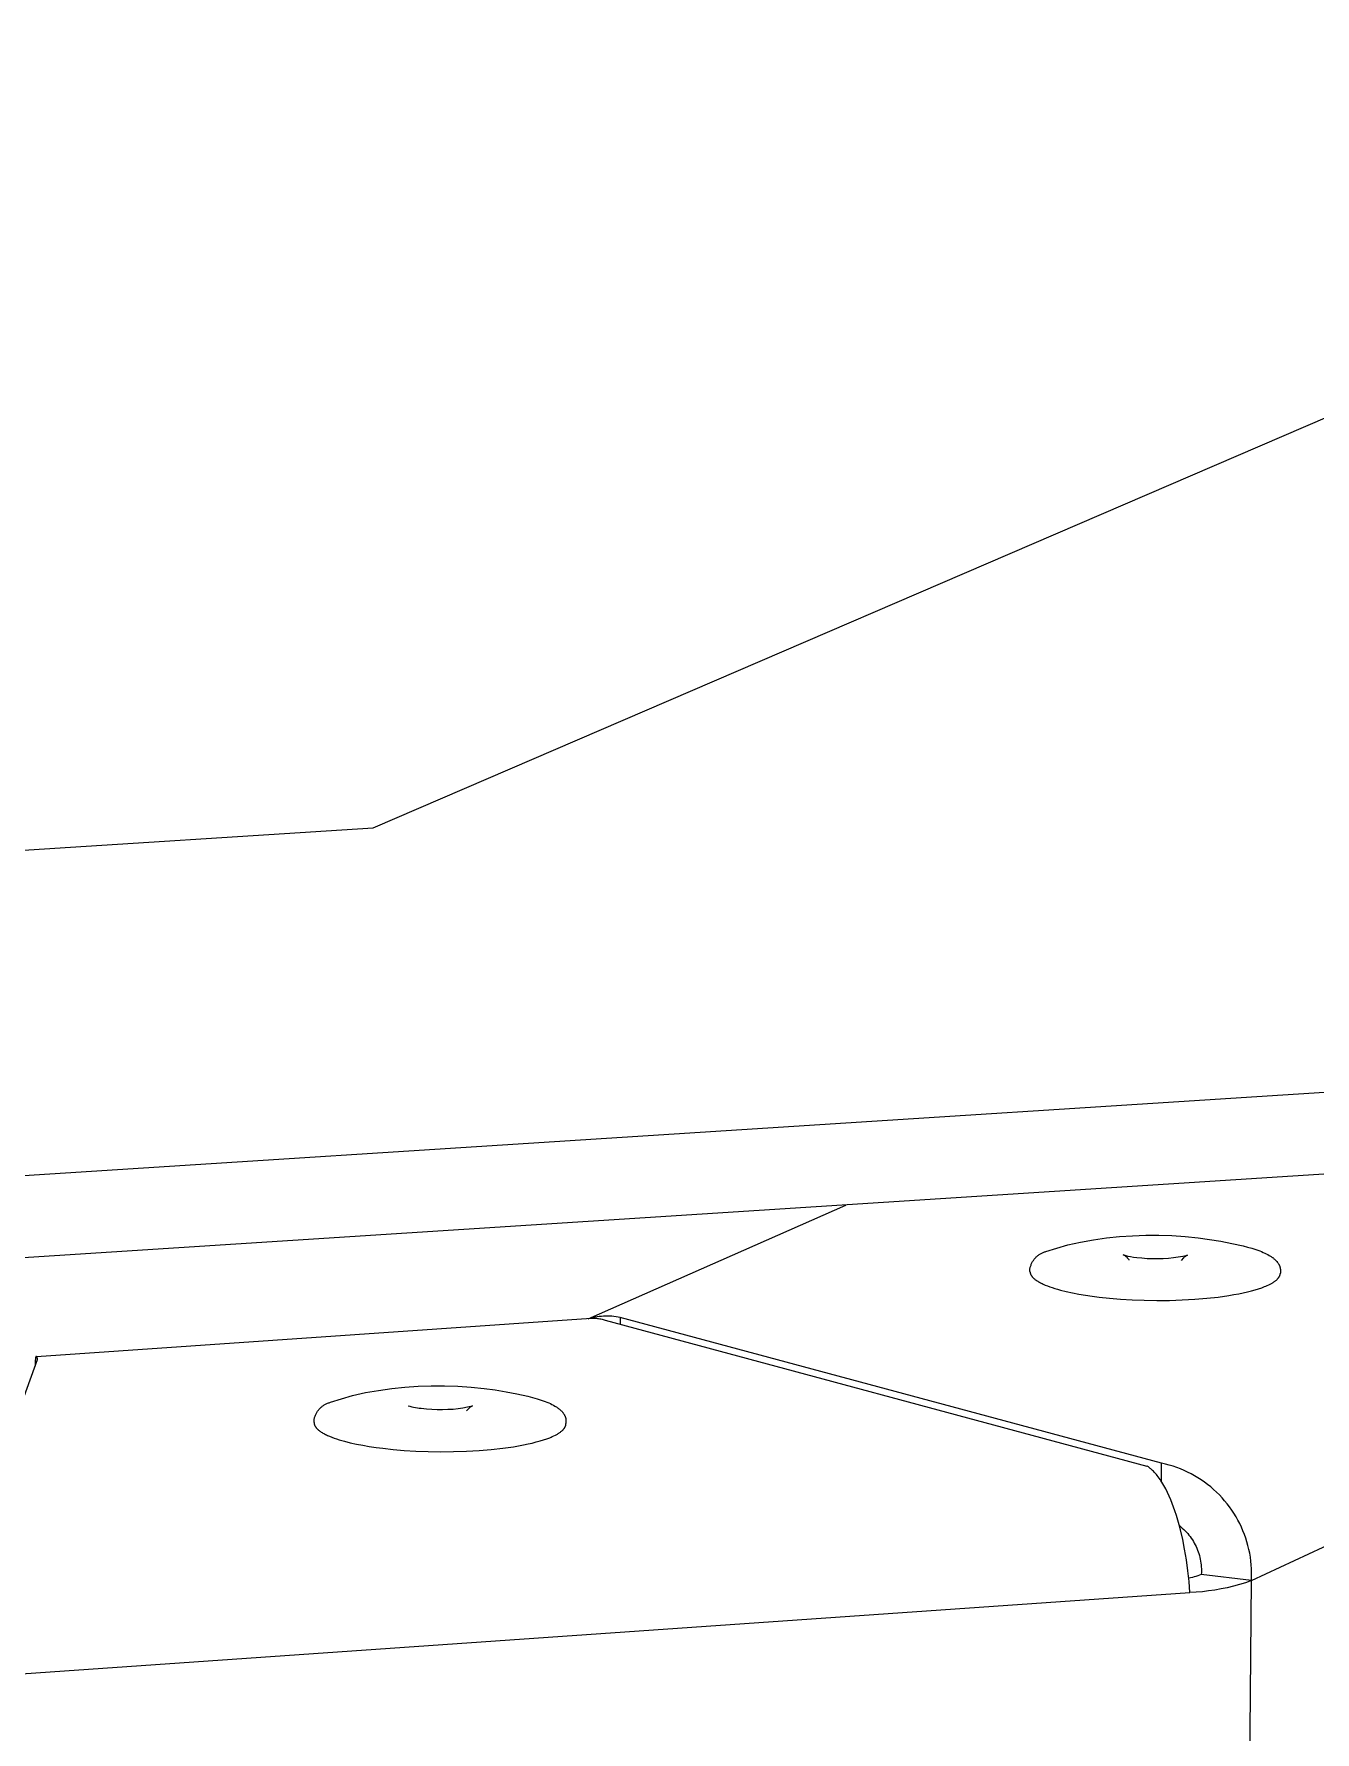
# Model space of a CAD drawing. Header units: millimetres. Extents: x 974 to 5700, y -47 to 3256.
# Drawn here: x 2611.2 to 2661.5, y 1232.4 to 1299 of the extents above; entities that cross this region are included whole.
import ezdxf

# ---------------------------------------------------------------- set-up
doc = ezdxf.new("R2010")
doc.units = ezdxf.units.MM
doc.header["$MEASUREMENT"] = 0
doc.layers.add('Domyslna', color=7, linetype='Continuous', true_color=0x000000)
doc.layers.add('Utwórz2D linie widoczne', color=7, linetype='Continuous', true_color=0x000000)

msp = doc.modelspace()

# ---------------------------------------------------------------- linework, layer by layer
at = {"layer": 'Domyslna'}
for p, q in [((2658.973, 1238.312), (2821.656, 1314.101)), ((2609.54, 1234.569), (2656.555, 1237.848)), ((2652.762, 462.85), (2658.973, 1238.312))]:
    msp.add_line(p, q, dxfattribs=at)
at = {"layer": 'Utwórz2D linie widoczne'}
for p, q in [((2624.511, 1267.838), (2759.368, 1325.911)), ((2600.719, 1266.333), (2624.511, 1267.838)), ((2662.855, 1257.528), (2595.207, 1253.191)), ((2662.828, 1254.317), (2595.195, 1249.966)), ((2632.944, 1248.583), (2643.056, 1253.045)), ((2652.271, 1251.594), (2652.778, 1251.683)), ((2652.778, 1251.683), (2653.287, 1251.754)), ((2653.287, 1251.754), (2653.799, 1251.807)), ((2653.799, 1251.807), (2654.313, 1251.843)), ((2654.313, 1251.843), (2654.827, 1251.862)), ((2654.827, 1251.862), (2655.342, 1251.862)), ((2655.342, 1251.862), (2655.856, 1251.846)), ((2655.856, 1251.846), (2656.37, 1251.811)), ((2656.37, 1251.811), (2656.882, 1251.759)), ((2656.882, 1251.759), (2657.325, 1251.699)), ((2657.325, 1251.699), (2657.767, 1251.626)), ((2650.512, 1250.988), (2650.533, 1251.008)), ((2650.533, 1251.008), (2650.554, 1251.028)), ((2650.554, 1251.028), (2650.577, 1251.047)), ((2650.577, 1251.047), (2650.599, 1251.066)), ((2650.599, 1251.066), (2650.623, 1251.083)), ((2650.623, 1251.083), (2650.647, 1251.1)), ((2650.647, 1251.1), (2650.672, 1251.116)), ((2650.672, 1251.116), (2650.697, 1251.131)), ((2650.697, 1251.131), (2650.722, 1251.146)), ((2650.722, 1251.146), (2650.748, 1251.159)), ((2650.748, 1251.159), (2650.775, 1251.172)), ((2650.775, 1251.172), (2650.802, 1251.183)), ((2650.802, 1251.183), (2650.829, 1251.194)), ((2650.829, 1251.194), (2650.857, 1251.204)), ((2650.857, 1251.204), (2650.885, 1251.212)), ((2650.885, 1251.212), (2650.913, 1251.22)), ((2650.913, 1251.22), (2651.767, 1251.488)), ((2651.767, 1251.488), (2652.271, 1251.594)), ((2653.943, 1251.099), (2653.942, 1251.099)), ((2653.942, 1251.099), (2653.942, 1251.099)), ((2653.942, 1251.099), (2653.942, 1251.099)), ((2653.942, 1251.099), (2653.942, 1251.099)), ((2653.942, 1251.099), (2653.943, 1251.099)), ((2653.943, 1251.098), (2653.943, 1251.099)), ((2653.943, 1251.099), (2653.943, 1251.099)), ((2653.943, 1251.099), (2653.943, 1251.099)), ((2653.943, 1251.099), (2653.943, 1251.099)), ((2653.943, 1251.099), (2653.943, 1251.099)), ((2653.943, 1251.099), (2653.943, 1251.099)), ((2653.943, 1251.099), (2653.943, 1251.099)), ((2653.943, 1251.099), (2653.943, 1251.099)), ((2653.943, 1251.099), (2653.943, 1251.099)), ((2653.943, 1251.099), (2653.943, 1251.099)), ((2653.943, 1251.099), (2653.943, 1251.099)), ((2653.943, 1251.099), (2653.943, 1251.099)), ((2653.943, 1251.099), (2653.943, 1251.099)), ((2653.943, 1251.099), (2653.943, 1251.099)), ((2653.943, 1251.099), (2653.943, 1251.099)), ((2653.943, 1251.099), (2653.966, 1251.089)), ((2653.97, 1251.082), (2653.943, 1251.098)), ((2653.966, 1251.089), (2653.978, 1251.085)), ((2654, 1251.062), (2653.97, 1251.082)), ((2653.978, 1251.085), (2653.991, 1251.08)), ((2653.991, 1251.08), (2654.007, 1251.075)), ((2654.01, 1251.055), (2654, 1251.062)), ((2654.007, 1251.075), (2654.026, 1251.069)), ((2654.021, 1251.047), (2654.01, 1251.055)), ((2654.032, 1251.038), (2654.021, 1251.047)), ((2654.026, 1251.069), (2654.046, 1251.064)), ((2654.044, 1251.029), (2654.032, 1251.038)), ((2654.056, 1251.019), (2654.044, 1251.029)), ((2654.046, 1251.064), (2654.085, 1251.054)), ((2654.068, 1251.008), (2654.056, 1251.019)), ((2654.08, 1250.997), (2654.068, 1251.008)), ((2654.093, 1250.985), (2654.08, 1250.997)), ((2654.085, 1251.054), (2654.129, 1251.044)), ((2654.129, 1251.044), (2654.23, 1251.025)), ((2654.23, 1251.025), (2654.345, 1251.006)), ((2654.345, 1251.006), (2654.471, 1250.989)), ((2655.911, 1250.982), (2656.095, 1251.009)), ((2656.095, 1251.009), (2656.279, 1251.041)), ((2656.279, 1251.041), (2656.461, 1251.079)), ((2656.336, 1250.996), (2656.322, 1250.983)), ((2656.351, 1251.008), (2656.336, 1250.996)), ((2656.365, 1251.019), (2656.351, 1251.008)), ((2656.381, 1251.031), (2656.365, 1251.019)), ((2656.396, 1251.041), (2656.381, 1251.031)), ((2656.412, 1251.051), (2656.396, 1251.041)), ((2656.428, 1251.061), (2656.412, 1251.051)), ((2656.445, 1251.07), (2656.428, 1251.061)), ((2656.461, 1251.079), (2656.445, 1251.07)), ((2657.767, 1251.626), (2658.206, 1251.541)), ((2658.206, 1251.541), (2658.643, 1251.442)), ((2658.643, 1251.442), (2658.823, 1251.396)), ((2658.823, 1251.396), (2658.992, 1251.348)), ((2658.992, 1251.348), (2659.15, 1251.297)), ((2659.15, 1251.297), (2659.225, 1251.271)), ((2659.225, 1251.271), (2659.297, 1251.245)), ((2659.297, 1251.245), (2659.366, 1251.218)), ((2659.366, 1251.218), (2659.433, 1251.19)), ((2659.433, 1251.19), (2659.496, 1251.161)), ((2659.496, 1251.161), (2659.557, 1251.132)), ((2659.557, 1251.132), (2659.615, 1251.102)), ((2659.615, 1251.102), (2659.671, 1251.071)), ((2659.671, 1251.071), (2659.697, 1251.055)), ((2659.697, 1251.055), (2659.723, 1251.039)), ((2659.723, 1251.039), (2659.748, 1251.023)), ((2659.748, 1251.023), (2659.773, 1251.007)), ((2659.773, 1251.007), (2659.791, 1250.994)), ((2659.791, 1250.994), (2659.808, 1250.982)), ((2650.284, 1250.445), (2650.285, 1250.552)), ((2650.284, 1250.445), (2650.284, 1250.44)), ((2650.284, 1250.44), (2650.284, 1250.436)), ((2650.284, 1250.436), (2650.284, 1250.431)), ((2650.284, 1250.431), (2650.285, 1250.426)), ((2650.285, 1250.552), (2650.291, 1250.58)), ((2650.285, 1250.426), (2650.285, 1250.421)), ((2650.285, 1250.421), (2650.285, 1250.416)), ((2650.285, 1250.416), (2650.286, 1250.411)), ((2650.286, 1250.411), (2650.287, 1250.406)), ((2650.287, 1250.406), (2650.287, 1250.401)), ((2650.287, 1250.401), (2650.288, 1250.396)), ((2650.288, 1250.396), (2650.289, 1250.392)), ((2650.289, 1250.392), (2650.29, 1250.387)), ((2650.29, 1250.387), (2650.292, 1250.382)), ((2650.291, 1250.58), (2650.298, 1250.609)), ((2650.292, 1250.382), (2650.293, 1250.377)), ((2650.293, 1250.377), (2650.294, 1250.372)), ((2650.294, 1250.372), (2650.296, 1250.367)), ((2650.296, 1250.367), (2650.297, 1250.362)), ((2650.297, 1250.362), (2650.299, 1250.357)), ((2650.298, 1250.609), (2650.306, 1250.637)), ((2650.299, 1250.357), (2650.302, 1250.347)), ((2650.302, 1250.347), (2650.306, 1250.337)), ((2650.306, 1250.637), (2650.315, 1250.665)), ((2650.306, 1250.337), (2650.311, 1250.328)), ((2650.311, 1250.328), (2650.316, 1250.318)), ((2650.315, 1250.665), (2650.325, 1250.693)), ((2650.325, 1250.693), (2650.335, 1250.72)), ((2650.335, 1250.72), (2650.347, 1250.747)), ((2650.347, 1250.747), (2650.36, 1250.773)), ((2650.36, 1250.773), (2650.373, 1250.799)), ((2650.373, 1250.799), (2650.388, 1250.825)), ((2650.388, 1250.825), (2650.403, 1250.85)), ((2650.403, 1250.85), (2650.419, 1250.874)), ((2650.419, 1250.874), (2650.436, 1250.898)), ((2650.436, 1250.898), (2650.454, 1250.921)), ((2650.454, 1250.921), (2650.473, 1250.944)), ((2650.473, 1250.944), (2650.492, 1250.966)), ((2650.492, 1250.966), (2650.512, 1250.988)), ((2654.105, 1250.974), (2654.093, 1250.985)), ((2654.116, 1250.962), (2654.105, 1250.974)), ((2654.127, 1250.95), (2654.116, 1250.962)), ((2654.139, 1250.938), (2654.127, 1250.95)), ((2654.15, 1250.925), (2654.139, 1250.938)), ((2654.16, 1250.911), (2654.15, 1250.925)), ((2654.171, 1250.898), (2654.16, 1250.911)), ((2654.182, 1250.884), (2654.171, 1250.898)), ((2654.471, 1250.989), (2654.679, 1250.969)), ((2654.679, 1250.969), (2654.888, 1250.955)), ((2654.888, 1250.955), (2655.097, 1250.948)), ((2655.097, 1250.948), (2655.307, 1250.946)), ((2655.307, 1250.946), (2655.516, 1250.951)), ((2655.516, 1250.951), (2655.725, 1250.961)), ((2655.725, 1250.961), (2655.911, 1250.982)), ((2656.308, 1250.97), (2656.22, 1250.872)), ((2656.322, 1250.983), (2656.308, 1250.97)), ((2659.808, 1250.982), (2659.825, 1250.969)), ((2659.825, 1250.969), (2659.842, 1250.956)), ((2659.842, 1250.956), (2659.858, 1250.942)), ((2659.858, 1250.942), (2659.875, 1250.929)), ((2659.875, 1250.929), (2659.89, 1250.915)), ((2659.89, 1250.915), (2659.906, 1250.901)), ((2659.906, 1250.901), (2659.921, 1250.886)), ((2659.921, 1250.886), (2659.935, 1250.871)), ((2659.935, 1250.871), (2659.95, 1250.856)), ((2659.95, 1250.856), (2659.963, 1250.841)), ((2659.963, 1250.841), (2659.977, 1250.825)), ((2659.977, 1250.825), (2659.989, 1250.81)), ((2659.989, 1250.81), (2660.002, 1250.794)), ((2660.002, 1250.794), (2660.013, 1250.777)), ((2660.013, 1250.777), (2660.024, 1250.761)), ((2660.024, 1250.761), (2660.035, 1250.744)), ((2660.035, 1250.744), (2660.045, 1250.727)), ((2660.045, 1250.727), (2660.054, 1250.71)), ((2660.054, 1250.71), (2660.059, 1250.701)), ((2660.059, 1250.701), (2660.063, 1250.692)), ((2660.063, 1250.692), (2660.067, 1250.683)), ((2660.067, 1250.683), (2660.071, 1250.674)), ((2660.071, 1250.674), (2660.075, 1250.666)), ((2660.075, 1250.666), (2660.078, 1250.657)), ((2660.078, 1250.657), (2660.082, 1250.647)), ((2660.082, 1250.647), (2660.085, 1250.638)), ((2660.085, 1250.638), (2660.088, 1250.629)), ((2660.088, 1250.629), (2660.091, 1250.62)), ((2660.091, 1250.62), (2660.093, 1250.611)), ((2660.093, 1250.611), (2660.096, 1250.601)), ((2660.096, 1250.601), (2660.098, 1250.592)), ((2660.098, 1250.592), (2660.1, 1250.583)), ((2660.1, 1250.583), (2660.102, 1250.573)), ((2660.102, 1250.573), (2660.104, 1250.563)), ((2660.102, 1250.32), (2660.104, 1250.328)), ((2660.104, 1250.563), (2660.105, 1250.554)), ((2660.104, 1250.328), (2660.105, 1250.337)), ((2660.105, 1250.554), (2660.107, 1250.544)), ((2660.105, 1250.337), (2660.107, 1250.345)), ((2660.107, 1250.544), (2660.108, 1250.534)), ((2660.107, 1250.345), (2660.108, 1250.354)), ((2660.108, 1250.534), (2660.109, 1250.525)), ((2660.108, 1250.354), (2660.109, 1250.362)), ((2660.109, 1250.525), (2660.109, 1250.515)), ((2660.109, 1250.515), (2660.11, 1250.505)), ((2660.11, 1250.485), (2660.109, 1250.379)), ((2660.109, 1250.37), (2660.109, 1250.379)), ((2660.109, 1250.362), (2660.109, 1250.37)), ((2660.11, 1250.505), (2660.11, 1250.495)), ((2660.11, 1250.495), (2660.11, 1250.485)), ((2650.316, 1250.318), (2650.321, 1250.308)), ((2650.321, 1250.308), (2650.326, 1250.298)), ((2650.326, 1250.298), (2650.332, 1250.288)), ((2650.332, 1250.288), (2650.338, 1250.278)), ((2650.338, 1250.278), (2650.345, 1250.268)), ((2650.345, 1250.268), (2650.352, 1250.259)), ((2650.352, 1250.259), (2650.36, 1250.249)), ((2650.36, 1250.249), (2650.368, 1250.239)), ((2650.368, 1250.239), (2650.376, 1250.229)), ((2650.376, 1250.229), (2650.385, 1250.219)), ((2650.385, 1250.219), (2650.394, 1250.209)), ((2650.394, 1250.209), (2650.403, 1250.2)), ((2650.403, 1250.2), (2650.413, 1250.19)), ((2650.413, 1250.19), (2650.423, 1250.18)), ((2650.423, 1250.18), (2650.434, 1250.17)), ((2650.434, 1250.17), (2650.445, 1250.161)), ((2650.445, 1250.161), (2650.457, 1250.151)), ((2650.457, 1250.151), (2650.481, 1250.131)), ((2650.481, 1250.131), (2650.506, 1250.112)), ((2650.506, 1250.112), (2650.533, 1250.093)), ((2650.533, 1250.093), (2650.562, 1250.074)), ((2650.562, 1250.074), (2650.592, 1250.055)), ((2650.592, 1250.055), (2650.624, 1250.036)), ((2650.624, 1250.036), (2650.657, 1250.017)), ((2650.657, 1250.017), (2650.691, 1249.999)), ((2650.691, 1249.999), (2650.727, 1249.98)), ((2650.727, 1249.98), (2650.764, 1249.962)), ((2650.764, 1249.962), (2650.803, 1249.944)), ((2650.803, 1249.944), (2650.885, 1249.908)), ((2650.885, 1249.908), (2650.971, 1249.873)), ((2650.971, 1249.873), (2651.063, 1249.839)), ((2651.063, 1249.839), (2651.16, 1249.806)), ((2651.16, 1249.806), (2651.261, 1249.773)), ((2651.261, 1249.773), (2651.366, 1249.742)), ((2651.366, 1249.742), (2651.476, 1249.711)), ((2651.476, 1249.711), (2651.705, 1249.654)), ((2658.818, 1249.639), (2658.974, 1249.679)), ((2658.974, 1249.679), (2659.119, 1249.719)), ((2659.119, 1249.719), (2659.254, 1249.761)), ((2659.254, 1249.761), (2659.377, 1249.803)), ((2659.377, 1249.803), (2659.435, 1249.824)), ((2659.435, 1249.824), (2659.49, 1249.846)), ((2659.49, 1249.846), (2659.542, 1249.867)), ((2659.542, 1249.867), (2659.592, 1249.889)), ((2659.592, 1249.889), (2659.65, 1249.915)), ((2659.65, 1249.915), (2659.704, 1249.942)), ((2659.704, 1249.942), (2659.756, 1249.97)), ((2659.756, 1249.97), (2659.781, 1249.984)), ((2659.781, 1249.984), (2659.805, 1249.999)), ((2659.805, 1249.999), (2659.829, 1250.013)), ((2659.829, 1250.013), (2659.851, 1250.028)), ((2659.851, 1250.028), (2659.873, 1250.042)), ((2659.873, 1250.042), (2659.894, 1250.057)), ((2659.894, 1250.057), (2659.914, 1250.072)), ((2659.914, 1250.072), (2659.933, 1250.087)), ((2659.933, 1250.087), (2659.951, 1250.103)), ((2659.951, 1250.103), (2659.968, 1250.118)), ((2659.968, 1250.118), (2659.985, 1250.134)), ((2659.985, 1250.134), (2660, 1250.149)), ((2660, 1250.149), (2660.008, 1250.157)), ((2660.008, 1250.157), (2660.015, 1250.165)), ((2660.015, 1250.165), (2660.022, 1250.173)), ((2660.022, 1250.173), (2660.028, 1250.181)), ((2660.028, 1250.181), (2660.035, 1250.189)), ((2660.035, 1250.189), (2660.041, 1250.197)), ((2660.041, 1250.197), (2660.047, 1250.205)), ((2660.047, 1250.205), (2660.052, 1250.213)), ((2660.052, 1250.213), (2660.058, 1250.221)), ((2660.058, 1250.221), (2660.063, 1250.229)), ((2660.063, 1250.229), (2660.068, 1250.237)), ((2660.068, 1250.237), (2660.072, 1250.246)), ((2660.072, 1250.246), (2660.077, 1250.254)), ((2660.077, 1250.254), (2660.081, 1250.262)), ((2660.081, 1250.262), (2660.085, 1250.27)), ((2660.085, 1250.27), (2660.088, 1250.278)), ((2660.088, 1250.278), (2660.091, 1250.287)), ((2660.091, 1250.287), (2660.094, 1250.295)), ((2660.094, 1250.295), (2660.097, 1250.303)), ((2660.097, 1250.303), (2660.1, 1250.312)), ((2660.1, 1250.312), (2660.102, 1250.32)), ((2651.705, 1249.654), (2651.948, 1249.601)), ((2651.948, 1249.601), (2652.2, 1249.552)), ((2652.2, 1249.552), (2652.46, 1249.508)), ((2652.46, 1249.508), (2652.726, 1249.469)), ((2652.726, 1249.469), (2652.996, 1249.434)), ((2652.996, 1249.434), (2653.4, 1249.391)), ((2653.4, 1249.391), (2653.833, 1249.355)), ((2653.833, 1249.355), (2654.291, 1249.327)), ((2654.291, 1249.327), (2654.769, 1249.31)), ((2654.769, 1249.31), (2655.262, 1249.302)), ((2655.262, 1249.302), (2655.761, 1249.306)), ((2655.761, 1249.306), (2656.26, 1249.322)), ((2656.26, 1249.322), (2656.75, 1249.35)), ((2656.75, 1249.35), (2657.224, 1249.389)), ((2657.224, 1249.389), (2657.673, 1249.438)), ((2657.673, 1249.438), (2658.092, 1249.497)), ((2658.092, 1249.497), (2658.288, 1249.53)), ((2658.288, 1249.53), (2658.475, 1249.565)), ((2658.475, 1249.565), (2658.652, 1249.601)), ((2658.652, 1249.601), (2658.818, 1249.639)), ((2611.303, 1247.108), (2633.066, 1248.606)), ((2633.048, 1248.605), (2633.093, 1248.607)), ((2633.145, 1248.628), (2633.065, 1248.608)), ((2633.093, 1248.607), (2633.138, 1248.609)), ((2633.138, 1248.609), (2633.183, 1248.608)), ((2633.225, 1248.645), (2633.145, 1248.628)), ((2633.183, 1248.608), (2633.228, 1248.607)), ((2633.306, 1248.659), (2633.225, 1248.645)), ((2633.228, 1248.607), (2633.273, 1248.603)), ((2633.273, 1248.603), (2633.318, 1248.599)), ((2633.387, 1248.67), (2633.306, 1248.659)), ((2633.318, 1248.599), (2633.362, 1248.593)), ((2633.362, 1248.593), (2633.407, 1248.585)), ((2633.469, 1248.679), (2633.387, 1248.67)), ((2633.407, 1248.585), (2633.451, 1248.576)), ((2633.451, 1248.576), (2633.494, 1248.565)), ((2633.551, 1248.685), (2633.469, 1248.679)), ((2633.494, 1248.565), (2633.538, 1248.553)), ((2633.538, 1248.553), (2633.581, 1248.54)), ((2633.633, 1248.689), (2633.551, 1248.685)), ((2633.581, 1248.54), (2633.623, 1248.525)), ((2633.623, 1248.525), (2654.869, 1242.808)), ((2633.715, 1248.689), (2633.633, 1248.689)), ((2633.797, 1248.687), (2633.715, 1248.689)), ((2633.879, 1248.682), (2633.797, 1248.687)), ((2633.961, 1248.674), (2633.879, 1248.682)), ((2634.043, 1248.664), (2633.961, 1248.674)), ((2634.124, 1248.651), (2634.043, 1248.664)), ((2634.204, 1248.635), (2634.124, 1248.651)), ((2634.204, 1248.635), (2634.202, 1248.369)), ((2655.451, 1242.919), (2634.204, 1248.635)), ((2611.262, 1247.013), (2611.26, 1246.993)), ((2611.263, 1247.023), (2611.262, 1247.013)), ((2611.265, 1247.033), (2611.263, 1247.023)), ((2611.266, 1247.043), (2611.265, 1247.033)), ((2611.268, 1247.054), (2611.266, 1247.043)), ((2611.271, 1247.064), (2611.268, 1247.054)), ((2611.273, 1247.075), (2611.271, 1247.064)), ((2611.275, 1247.08), (2611.273, 1247.075)), ((2611.276, 1247.084), (2611.275, 1247.082)), ((2611.275, 1247.082), (2611.275, 1247.08)), ((2611.277, 1247.087), (2611.276, 1247.084)), ((2611.278, 1247.089), (2611.277, 1247.088)), ((2611.277, 1247.088), (2611.277, 1247.087)), ((2611.279, 1247.091), (2611.278, 1247.09)), ((2611.278, 1247.09), (2611.278, 1247.089)), ((2611.28, 1247.094), (2611.279, 1247.093)), ((2611.279, 1247.093), (2611.279, 1247.091)), ((2611.281, 1247.096), (2611.28, 1247.095)), ((2611.28, 1247.095), (2611.28, 1247.094)), ((2611.282, 1247.097), (2611.281, 1247.096)), ((2611.281, 1247.096), (2611.281, 1247.096)), ((2611.283, 1247.098), (2611.282, 1247.097)), ((2611.282, 1247.097), (2611.282, 1247.097)), ((2611.282, 1247.097), (2611.282, 1247.097)), ((2611.284, 1247.099), (2611.283, 1247.099)), ((2611.283, 1247.099), (2611.283, 1247.098)), ((2611.283, 1247.098), (2611.283, 1247.098)), ((2611.285, 1247.1), (2611.284, 1247.1)), ((2611.284, 1247.1), (2611.284, 1247.1)), ((2611.284, 1247.1), (2611.284, 1247.099)), ((2611.286, 1247.101), (2611.285, 1247.101)), ((2611.285, 1247.101), (2611.285, 1247.101)), ((2611.285, 1247.101), (2611.285, 1247.1)), ((2611.287, 1247.102), (2611.286, 1247.102)), ((2611.286, 1247.102), (2611.286, 1247.101)), ((2611.288, 1247.103), (2611.287, 1247.103)), ((2611.287, 1247.103), (2611.287, 1247.102)), ((2611.287, 1247.102), (2611.287, 1247.102)), ((2611.289, 1247.103), (2611.288, 1247.103)), ((2611.288, 1247.103), (2611.288, 1247.103)), ((2611.29, 1247.104), (2611.289, 1247.104)), ((2611.289, 1247.104), (2611.289, 1247.103)), ((2611.291, 1247.104), (2611.29, 1247.104)), ((2611.29, 1247.104), (2611.29, 1247.104)), ((2611.29, 1247.104), (2611.29, 1247.104)), ((2611.292, 1247.105), (2611.291, 1247.105)), ((2611.291, 1247.105), (2611.291, 1247.104)), ((2611.293, 1247.105), (2611.292, 1247.105)), ((2611.292, 1247.105), (2611.292, 1247.105)), ((2611.294, 1247.105), (2611.293, 1247.105)), ((2611.293, 1247.105), (2611.293, 1247.105)), ((2611.295, 1247.105), (2611.294, 1247.105)), ((2611.294, 1247.105), (2611.294, 1247.105)), ((2611.294, 1247.105), (2611.294, 1247.105)), ((2611.296, 1247.105), (2611.295, 1247.105)), ((2611.295, 1247.105), (2611.295, 1247.105)), ((2611.297, 1247.105), (2611.296, 1247.105)), ((2611.296, 1247.105), (2611.296, 1247.105)), ((2611.298, 1247.105), (2611.297, 1247.105)), ((2611.297, 1247.105), (2611.297, 1247.105)), ((2611.299, 1247.105), (2611.298, 1247.105)), ((2611.298, 1247.105), (2611.298, 1247.105)), ((2611.3, 1247.105), (2611.299, 1247.105)), ((2611.299, 1247.105), (2611.299, 1247.105)), ((2611.299, 1247.105), (2611.299, 1247.105)), ((2611.301, 1247.105), (2611.3, 1247.105)), ((2611.3, 1247.105), (2611.3, 1247.105)), ((2611.302, 1247.104), (2611.301, 1247.105)), ((2611.301, 1247.105), (2611.301, 1247.105)), ((2611.303, 1247.104), (2611.302, 1247.104)), ((2611.302, 1247.104), (2611.302, 1247.104)), ((2611.304, 1247.104), (2611.303, 1247.104)), ((2611.303, 1247.104), (2611.303, 1247.104)), ((2611.303, 1247.104), (2611.303, 1247.104)), ((2611.304, 1247.103), (2611.304, 1247.104)), ((2611.305, 1247.103), (2611.304, 1247.103)), ((2611.306, 1247.103), (2611.305, 1247.103)), ((2611.305, 1247.103), (2611.305, 1247.103)), ((2611.305, 1247.103), (2611.305, 1247.103)), ((2611.306, 1247.102), (2611.306, 1247.103)), ((2611.307, 1247.102), (2611.306, 1247.102)), ((2611.306, 1247.102), (2611.306, 1247.102)), ((2611.307, 1247.101), (2611.307, 1247.102)), ((2611.307, 1247.102), (2611.307, 1247.102)), ((2611.307, 1247.102), (2611.307, 1247.102)), ((2611.308, 1247.101), (2611.307, 1247.101)), ((2611.309, 1247.1), (2611.308, 1247.101)), ((2611.308, 1247.101), (2611.308, 1247.101)), ((2611.308, 1247.101), (2611.308, 1247.101)), ((2611.31, 1247.099), (2611.309, 1247.1)), ((2611.309, 1247.1), (2611.309, 1247.1)), ((2611.31, 1247.098), (2611.31, 1247.099)), ((2611.31, 1247.099), (2611.31, 1247.099)), ((2611.311, 1247.098), (2611.31, 1247.098)), ((2611.311, 1247.097), (2611.311, 1247.098)), ((2611.312, 1247.097), (2611.311, 1247.097)), ((2611.312, 1247.096), (2611.312, 1247.097)), ((2611.313, 1247.095), (2611.312, 1247.096)), ((2611.313, 1247.094), (2611.313, 1247.095)), ((2611.313, 1247.095), (2611.313, 1247.095)), ((2611.314, 1247.093), (2611.313, 1247.094)), ((2611.315, 1247.091), (2611.314, 1247.093)), ((2611.315, 1247.09), (2611.315, 1247.091)), ((2611.316, 1247.089), (2611.315, 1247.09)), ((2611.317, 1247.086), (2611.316, 1247.089)), ((2611.319, 1247.083), (2611.317, 1247.086)), ((2611.328, 1247.06), (2611.319, 1247.083)), ((2611.332, 1247.049), (2611.328, 1247.06)), ((2611.335, 1247.037), (2611.332, 1247.049)), ((2611.339, 1247.026), (2611.335, 1247.037)), ((2611.342, 1247.015), (2611.339, 1247.026)), ((2611.345, 1247.003), (2611.342, 1247.015)), ((2611.347, 1246.991), (2611.345, 1247.003)), ((2608.676, 1239.603), (2611.347, 1246.991)), ((2611.255, 1246.928), (2611.252, 1246.861)), ((2611.252, 1246.861), (2611.252, 1246.794)), ((2611.252, 1246.794), (2611.252, 1246.728)), ((2611.257, 1246.961), (2611.255, 1246.928)), ((2611.26, 1246.993), (2611.257, 1246.961)), ((2623.706, 1245.58), (2624.215, 1245.687)), ((2624.215, 1245.687), (2624.727, 1245.777)), ((2624.727, 1245.777), (2625.241, 1245.848)), ((2625.241, 1245.848), (2625.758, 1245.902)), ((2625.758, 1245.902), (2626.277, 1245.938)), ((2626.277, 1245.938), (2626.796, 1245.957)), ((2626.796, 1245.957), (2627.316, 1245.957)), ((2627.316, 1245.957), (2627.835, 1245.939)), ((2627.835, 1245.939), (2628.354, 1245.904)), ((2628.354, 1245.904), (2628.871, 1245.851)), ((2628.871, 1245.851), (2629.301, 1245.793)), ((2629.301, 1245.793), (2629.73, 1245.722)), ((2629.73, 1245.722), (2630.156, 1245.639)), ((2622.352, 1244.981), (2622.37, 1245.005)), ((2622.37, 1245.005), (2622.389, 1245.028)), ((2622.389, 1245.028), (2622.409, 1245.051)), ((2622.409, 1245.051), (2622.43, 1245.073)), ((2622.43, 1245.073), (2622.451, 1245.094)), ((2622.451, 1245.094), (2622.473, 1245.114)), ((2622.473, 1245.114), (2622.496, 1245.134)), ((2622.496, 1245.134), (2622.519, 1245.153)), ((2622.519, 1245.153), (2622.544, 1245.171)), ((2622.544, 1245.171), (2622.568, 1245.188)), ((2622.568, 1245.188), (2622.594, 1245.204)), ((2622.594, 1245.204), (2622.619, 1245.22)), ((2622.619, 1245.22), (2622.646, 1245.234)), ((2622.646, 1245.234), (2622.673, 1245.248)), ((2622.673, 1245.248), (2622.7, 1245.26)), ((2622.7, 1245.26), (2622.728, 1245.272)), ((2622.728, 1245.272), (2622.756, 1245.283)), ((2622.756, 1245.283), (2622.784, 1245.293)), ((2622.784, 1245.293), (2622.813, 1245.302)), ((2622.813, 1245.302), (2622.842, 1245.31)), ((2622.842, 1245.31), (2623.706, 1245.58)), ((2625.888, 1245.175), (2625.959, 1245.153)), ((2625.959, 1245.153), (2626.031, 1245.134)), ((2626.031, 1245.134), (2626.103, 1245.116)), ((2626.103, 1245.116), (2626.176, 1245.102)), ((2626.176, 1245.102), (2626.249, 1245.089)), ((2626.249, 1245.089), (2626.322, 1245.079)), ((2626.322, 1245.079), (2626.396, 1245.071)), ((2626.396, 1245.071), (2626.606, 1245.051)), ((2626.606, 1245.051), (2626.816, 1245.037)), ((2626.816, 1245.037), (2627.026, 1245.03)), ((2627.026, 1245.03), (2627.236, 1245.028)), ((2627.236, 1245.028), (2627.446, 1245.033)), ((2627.446, 1245.033), (2627.656, 1245.043)), ((2627.656, 1245.043), (2627.845, 1245.064)), ((2627.845, 1245.064), (2628.033, 1245.091)), ((2628.033, 1245.091), (2628.22, 1245.125)), ((2628.254, 1245.056), (2628.173, 1244.967)), ((2628.22, 1245.125), (2628.406, 1245.164)), ((2628.268, 1245.069), (2628.254, 1245.056)), ((2628.282, 1245.081), (2628.268, 1245.069)), ((2628.296, 1245.093), (2628.282, 1245.081)), ((2628.311, 1245.105), (2628.296, 1245.093)), ((2628.326, 1245.116), (2628.311, 1245.105)), ((2628.341, 1245.127), (2628.326, 1245.116)), ((2628.357, 1245.137), (2628.341, 1245.127)), ((2628.373, 1245.146), (2628.357, 1245.137)), ((2628.389, 1245.155), (2628.373, 1245.146)), ((2628.406, 1245.164), (2628.389, 1245.155)), ((2630.156, 1245.639), (2630.58, 1245.544)), ((2630.58, 1245.544), (2630.769, 1245.497)), ((2630.769, 1245.497), (2630.945, 1245.447)), ((2630.945, 1245.447), (2631.11, 1245.395)), ((2631.11, 1245.395), (2631.187, 1245.368)), ((2631.187, 1245.368), (2631.262, 1245.341)), ((2631.262, 1245.341), (2631.334, 1245.313)), ((2631.334, 1245.313), (2631.403, 1245.284)), ((2631.403, 1245.284), (2631.468, 1245.254)), ((2631.468, 1245.254), (2631.531, 1245.223)), ((2631.531, 1245.223), (2631.591, 1245.192)), ((2631.591, 1245.192), (2631.648, 1245.159)), ((2631.648, 1245.159), (2631.675, 1245.143)), ((2631.675, 1245.143), (2631.702, 1245.126)), ((2631.702, 1245.126), (2631.728, 1245.109)), ((2631.728, 1245.109), (2631.753, 1245.092)), ((2631.753, 1245.092), (2631.77, 1245.08)), ((2631.77, 1245.08), (2631.787, 1245.067)), ((2631.787, 1245.067), (2631.804, 1245.054)), ((2631.804, 1245.054), (2631.82, 1245.041)), ((2631.82, 1245.041), (2631.836, 1245.028)), ((2631.836, 1245.028), (2631.852, 1245.014)), ((2631.852, 1245.014), (2631.867, 1245)), ((2631.867, 1245), (2631.882, 1244.986)), ((2622.194, 1244.519), (2622.195, 1244.626)), ((2622.195, 1244.626), (2622.201, 1244.655)), ((2622.195, 1244.511), (2622.195, 1244.507)), ((2622.195, 1244.507), (2622.195, 1244.502)), ((2622.195, 1244.502), (2622.195, 1244.497)), ((2622.195, 1244.497), (2622.196, 1244.492)), ((2622.196, 1244.492), (2622.196, 1244.487)), ((2622.196, 1244.487), (2622.197, 1244.482)), ((2622.197, 1244.482), (2622.198, 1244.477)), ((2622.198, 1244.477), (2622.198, 1244.472)), ((2622.198, 1244.472), (2622.199, 1244.467)), ((2622.199, 1244.467), (2622.2, 1244.462)), ((2622.2, 1244.462), (2622.202, 1244.458)), ((2622.201, 1244.655), (2622.209, 1244.685)), ((2622.202, 1244.458), (2622.203, 1244.453)), ((2622.203, 1244.453), (2622.204, 1244.448)), ((2622.204, 1244.448), (2622.205, 1244.443)), ((2622.205, 1244.443), (2622.207, 1244.438)), ((2622.207, 1244.438), (2622.208, 1244.433)), ((2622.208, 1244.433), (2622.212, 1244.423)), ((2622.209, 1244.685), (2622.217, 1244.713)), ((2622.212, 1244.423), (2622.216, 1244.413)), ((2622.216, 1244.413), (2622.22, 1244.403)), ((2622.217, 1244.713), (2622.226, 1244.742)), ((2622.22, 1244.403), (2622.225, 1244.393)), ((2622.225, 1244.393), (2622.23, 1244.384)), ((2622.226, 1244.742), (2622.236, 1244.77)), ((2622.23, 1244.384), (2622.235, 1244.374)), ((2622.235, 1244.374), (2622.241, 1244.364)), ((2622.236, 1244.77), (2622.248, 1244.798)), ((2622.241, 1244.364), (2622.247, 1244.354)), ((2622.247, 1244.354), (2622.253, 1244.344)), ((2622.248, 1244.798), (2622.26, 1244.826)), ((2622.253, 1244.344), (2622.26, 1244.334)), ((2622.26, 1244.826), (2622.273, 1244.853)), ((2622.26, 1244.334), (2622.268, 1244.325)), ((2622.273, 1244.853), (2622.287, 1244.88)), ((2622.287, 1244.88), (2622.302, 1244.906)), ((2622.302, 1244.906), (2622.317, 1244.931)), ((2622.317, 1244.931), (2622.334, 1244.957)), ((2622.334, 1244.957), (2622.352, 1244.981)), ((2631.882, 1244.986), (2631.897, 1244.972)), ((2631.897, 1244.972), (2631.911, 1244.957)), ((2631.911, 1244.957), (2631.925, 1244.942)), ((2631.925, 1244.942), (2631.938, 1244.927)), ((2631.938, 1244.927), (2631.951, 1244.911)), ((2631.951, 1244.911), (2631.963, 1244.896)), ((2631.963, 1244.896), (2631.975, 1244.88)), ((2631.975, 1244.88), (2631.986, 1244.863)), ((2631.986, 1244.863), (2631.997, 1244.847)), ((2631.997, 1244.847), (2632.007, 1244.83)), ((2632.007, 1244.83), (2632.017, 1244.814)), ((2632.017, 1244.814), (2632.026, 1244.796)), ((2632.026, 1244.796), (2632.034, 1244.779)), ((2632.034, 1244.779), (2632.038, 1244.77)), ((2632.038, 1244.77), (2632.042, 1244.762)), ((2632.041, 1244.329), (2632.045, 1244.338)), ((2632.042, 1244.762), (2632.046, 1244.753)), ((2632.045, 1244.338), (2632.05, 1244.346)), ((2632.046, 1244.753), (2632.049, 1244.744)), ((2632.049, 1244.744), (2632.052, 1244.735)), ((2632.05, 1244.346), (2632.054, 1244.355)), ((2632.052, 1244.735), (2632.055, 1244.726)), ((2632.054, 1244.355), (2632.058, 1244.364)), ((2632.055, 1244.726), (2632.058, 1244.717)), ((2632.058, 1244.717), (2632.061, 1244.708)), ((2632.058, 1244.364), (2632.061, 1244.372)), ((2632.061, 1244.708), (2632.064, 1244.698)), ((2632.061, 1244.372), (2632.064, 1244.381)), ((2632.064, 1244.698), (2632.066, 1244.689)), ((2632.064, 1244.381), (2632.067, 1244.39)), ((2632.066, 1244.689), (2632.068, 1244.68)), ((2632.067, 1244.39), (2632.07, 1244.398)), ((2632.068, 1244.68), (2632.07, 1244.671)), ((2632.07, 1244.671), (2632.072, 1244.661)), ((2632.07, 1244.398), (2632.072, 1244.407)), ((2632.072, 1244.661), (2632.074, 1244.652)), ((2632.072, 1244.407), (2632.074, 1244.416)), ((2632.074, 1244.652), (2632.075, 1244.642)), ((2632.074, 1244.416), (2632.076, 1244.425)), ((2632.075, 1244.642), (2632.077, 1244.633)), ((2632.076, 1244.425), (2632.077, 1244.434)), ((2632.077, 1244.633), (2632.078, 1244.623)), ((2632.077, 1244.434), (2632.078, 1244.442)), ((2632.078, 1244.623), (2632.079, 1244.613)), ((2632.078, 1244.442), (2632.079, 1244.451)), ((2632.079, 1244.613), (2632.079, 1244.604)), ((2632.079, 1244.604), (2632.08, 1244.594)), ((2632.08, 1244.574), (2632.079, 1244.478)), ((2632.079, 1244.469), (2632.079, 1244.478)), ((2632.079, 1244.46), (2632.079, 1244.469)), ((2632.079, 1244.451), (2632.079, 1244.46)), ((2632.08, 1244.594), (2632.08, 1244.584)), ((2632.08, 1244.584), (2632.08, 1244.574)), ((2622.268, 1244.325), (2622.275, 1244.315)), ((2622.275, 1244.315), (2622.283, 1244.305)), ((2622.283, 1244.305), (2622.292, 1244.295)), ((2622.292, 1244.295), (2622.301, 1244.285)), ((2622.301, 1244.285), (2622.31, 1244.275)), ((2622.31, 1244.275), (2622.32, 1244.266)), ((2622.32, 1244.266), (2622.33, 1244.256)), ((2622.33, 1244.256), (2622.34, 1244.246)), ((2622.34, 1244.246), (2622.351, 1244.236)), ((2622.351, 1244.236), (2622.362, 1244.227)), ((2622.362, 1244.227), (2622.373, 1244.217)), ((2622.373, 1244.217), (2622.398, 1244.198)), ((2622.398, 1244.198), (2622.423, 1244.178)), ((2622.423, 1244.178), (2622.451, 1244.159)), ((2622.451, 1244.159), (2622.479, 1244.14)), ((2622.479, 1244.14), (2622.509, 1244.121)), ((2622.509, 1244.121), (2622.541, 1244.102)), ((2622.541, 1244.102), (2622.574, 1244.084)), ((2622.574, 1244.084), (2622.609, 1244.065)), ((2622.609, 1244.065), (2622.645, 1244.047)), ((2622.645, 1244.047), (2622.682, 1244.029)), ((2622.682, 1244.029), (2622.72, 1244.011)), ((2622.72, 1244.011), (2622.802, 1243.975)), ((2622.802, 1243.975), (2622.888, 1243.94)), ((2622.888, 1243.94), (2622.979, 1243.906)), ((2622.979, 1243.906), (2623.075, 1243.873)), ((2623.075, 1243.873), (2623.175, 1243.841)), ((2623.175, 1243.841), (2623.28, 1243.81)), ((2623.28, 1243.81), (2623.388, 1243.779)), ((2623.388, 1243.779), (2623.616, 1243.722)), ((2623.616, 1243.722), (2623.856, 1243.669)), ((2623.856, 1243.669), (2624.106, 1243.621)), ((2630.411, 1243.635), (2630.59, 1243.672)), ((2630.59, 1243.672), (2630.758, 1243.711)), ((2630.758, 1243.711), (2630.916, 1243.751)), ((2630.916, 1243.751), (2631.063, 1243.792)), ((2631.063, 1243.792), (2631.2, 1243.834)), ((2631.2, 1243.834), (2631.325, 1243.876)), ((2631.325, 1243.876), (2631.44, 1243.92)), ((2631.44, 1243.92), (2631.494, 1243.941)), ((2631.494, 1243.941), (2631.544, 1243.963)), ((2631.544, 1243.963), (2631.605, 1243.991)), ((2631.605, 1243.991), (2631.662, 1244.019)), ((2631.662, 1244.019), (2631.717, 1244.049)), ((2631.717, 1244.049), (2631.743, 1244.063)), ((2631.743, 1244.063), (2631.768, 1244.078)), ((2631.768, 1244.078), (2631.793, 1244.094)), ((2631.793, 1244.094), (2631.817, 1244.109)), ((2631.817, 1244.109), (2631.839, 1244.124)), ((2631.839, 1244.124), (2631.861, 1244.14)), ((2631.861, 1244.14), (2631.882, 1244.156)), ((2631.882, 1244.156), (2631.902, 1244.172)), ((2631.902, 1244.172), (2631.921, 1244.188)), ((2631.921, 1244.188), (2631.939, 1244.204)), ((2631.939, 1244.204), (2631.956, 1244.22)), ((2631.956, 1244.22), (2631.964, 1244.228)), ((2631.964, 1244.228), (2631.972, 1244.237)), ((2631.972, 1244.237), (2631.98, 1244.245)), ((2631.98, 1244.245), (2631.987, 1244.253)), ((2631.987, 1244.253), (2631.994, 1244.261)), ((2631.994, 1244.261), (2632.001, 1244.27)), ((2632.001, 1244.27), (2632.007, 1244.278)), ((2632.007, 1244.278), (2632.014, 1244.287)), ((2632.014, 1244.287), (2632.02, 1244.295)), ((2632.02, 1244.295), (2632.025, 1244.304)), ((2632.025, 1244.304), (2632.031, 1244.312)), ((2632.031, 1244.312), (2632.036, 1244.321)), ((2632.036, 1244.321), (2632.041, 1244.329)), ((2624.106, 1243.621), (2624.363, 1243.577)), ((2624.363, 1243.577), (2624.627, 1243.538)), ((2624.627, 1243.538), (2624.893, 1243.503)), ((2624.893, 1243.503), (2625.299, 1243.459)), ((2625.299, 1243.459), (2625.733, 1243.423)), ((2625.733, 1243.423), (2626.193, 1243.395)), ((2626.193, 1243.395), (2626.674, 1243.377)), ((2626.674, 1243.377), (2627.169, 1243.37)), ((2627.169, 1243.37), (2627.672, 1243.374)), ((2627.672, 1243.374), (2628.175, 1243.39)), ((2628.175, 1243.39), (2628.669, 1243.417)), ((2628.669, 1243.417), (2629.146, 1243.457)), ((2629.146, 1243.457), (2629.6, 1243.507)), ((2629.6, 1243.507), (2630.023, 1243.567)), ((2630.023, 1243.567), (2630.222, 1243.6)), ((2630.222, 1243.6), (2630.411, 1243.635)), ((2654.889, 1242.796), (2654.869, 1242.808)), ((2654.909, 1242.783), (2654.889, 1242.796)), ((2654.929, 1242.77), (2654.909, 1242.783)), ((2654.949, 1242.757), (2654.929, 1242.77)), ((2654.968, 1242.743), (2654.949, 1242.757)), ((2654.987, 1242.729), (2654.968, 1242.743)), ((2655.005, 1242.715), (2654.987, 1242.729)), ((2655.023, 1242.7), (2655.005, 1242.715)), ((2655.059, 1242.67), (2655.023, 1242.7)), ((2655.094, 1242.638), (2655.059, 1242.67)), ((2655.128, 1242.605), (2655.094, 1242.638)), ((2655.161, 1242.571), (2655.128, 1242.605)), ((2655.202, 1242.526), (2655.161, 1242.571)), ((2655.243, 1242.479), (2655.202, 1242.526)), ((2655.281, 1242.431), (2655.243, 1242.479)), ((2655.319, 1242.382), (2655.281, 1242.431)), ((2655.355, 1242.332), (2655.319, 1242.382)), ((2655.39, 1242.282), (2655.355, 1242.332)), ((2655.446, 1242.197), (2655.451, 1242.919)), ((2655.601, 1242.884), (2655.451, 1242.919)), ((2655.75, 1242.845), (2655.601, 1242.884)), ((2655.898, 1242.8), (2655.75, 1242.845)), ((2656.044, 1242.75), (2655.898, 1242.8)), ((2656.188, 1242.696), (2656.044, 1242.75)), ((2656.33, 1242.636), (2656.188, 1242.696)), ((2656.469, 1242.571), (2656.33, 1242.636)), ((2656.607, 1242.502), (2656.469, 1242.571)), ((2656.742, 1242.428), (2656.607, 1242.502)), ((2656.874, 1242.349), (2656.742, 1242.428)), ((2657.004, 1242.265), (2656.874, 1242.349)), ((2655.424, 1242.23), (2655.39, 1242.282)), ((2655.457, 1242.178), (2655.424, 1242.23)), ((2655.497, 1242.112), (2655.457, 1242.178)), ((2655.536, 1242.045), (2655.497, 1242.112)), ((2655.574, 1241.977), (2655.536, 1242.045)), ((2655.61, 1241.909), (2655.574, 1241.977)), ((2655.68, 1241.77), (2655.61, 1241.909)), ((2655.745, 1241.63), (2655.68, 1241.77)), ((2657.131, 1242.178), (2657.004, 1242.265)), ((2657.254, 1242.086), (2657.131, 1242.178)), ((2657.374, 1241.989), (2657.254, 1242.086)), ((2657.491, 1241.889), (2657.374, 1241.989)), ((2657.604, 1241.784), (2657.491, 1241.889)), ((2657.714, 1241.676), (2657.604, 1241.784)), ((2657.82, 1241.564), (2657.714, 1241.676)), ((2655.806, 1241.487), (2655.745, 1241.63)), ((2655.863, 1241.343), (2655.806, 1241.487)), ((2655.918, 1241.198), (2655.863, 1241.343)), ((2655.969, 1241.051), (2655.918, 1241.198)), ((2656.03, 1240.867), (2655.969, 1241.051)), ((2657.922, 1241.448), (2657.82, 1241.564)), ((2658.019, 1241.329), (2657.922, 1241.448)), ((2658.113, 1241.207), (2658.019, 1241.329)), ((2658.202, 1241.081), (2658.113, 1241.207)), ((2658.287, 1240.953), (2658.202, 1241.081)), ((2656.086, 1240.682), (2656.03, 1240.867)), ((2656.139, 1240.495), (2656.086, 1240.682)), ((2656.188, 1240.308), (2656.139, 1240.495)), ((2656.146, 1240.47), (2656.205, 1240.423)), ((2656.205, 1240.423), (2656.262, 1240.374)), ((2656.262, 1240.374), (2656.318, 1240.323)), ((2658.368, 1240.821), (2658.287, 1240.953)), ((2658.443, 1240.687), (2658.368, 1240.821)), ((2658.514, 1240.551), (2658.443, 1240.687)), ((2658.581, 1240.412), (2658.514, 1240.551)), ((2658.642, 1240.27), (2658.581, 1240.412)), ((2656.277, 1239.93), (2656.188, 1240.308)), ((2656.353, 1239.55), (2656.277, 1239.93)), ((2656.318, 1240.323), (2656.372, 1240.27)), ((2656.372, 1240.27), (2656.424, 1240.215)), ((2656.424, 1240.215), (2656.474, 1240.159)), ((2656.474, 1240.159), (2656.522, 1240.1)), ((2656.522, 1240.1), (2656.569, 1240.041)), ((2656.569, 1240.041), (2656.613, 1239.979)), ((2656.613, 1239.979), (2656.655, 1239.917)), ((2656.655, 1239.917), (2656.695, 1239.852)), ((2656.695, 1239.852), (2656.732, 1239.787)), ((2656.732, 1239.787), (2656.768, 1239.72)), ((2656.768, 1239.72), (2656.801, 1239.652)), ((2658.699, 1240.127), (2658.642, 1240.27)), ((2658.75, 1239.982), (2658.699, 1240.127)), ((2658.797, 1239.835), (2658.75, 1239.982)), ((2658.838, 1239.686), (2658.797, 1239.835)), ((2658.874, 1239.537), (2658.838, 1239.686)), ((2656.424, 1239.125), (2656.353, 1239.55)), ((2656.482, 1238.698), (2656.424, 1239.125)), ((2656.801, 1239.652), (2656.832, 1239.583)), ((2656.832, 1239.583), (2656.86, 1239.513)), ((2656.86, 1239.513), (2656.886, 1239.443)), ((2656.886, 1239.443), (2656.91, 1239.371)), ((2656.91, 1239.371), (2656.931, 1239.298)), ((2656.931, 1239.298), (2656.95, 1239.225)), ((2656.95, 1239.225), (2656.966, 1239.151)), ((2656.966, 1239.151), (2656.98, 1239.077)), ((2656.98, 1239.077), (2656.991, 1239.002)), ((2656.991, 1239.002), (2657, 1238.927)), ((2658.905, 1239.386), (2658.874, 1239.537)), ((2658.931, 1239.234), (2658.905, 1239.386)), ((2658.951, 1239.081), (2658.931, 1239.234)), ((2658.966, 1238.928), (2658.951, 1239.081)), ((2656.525, 1238.273), (2656.482, 1238.698)), ((2656.585, 1238.423), (2656.513, 1238.41)), ((2656.656, 1238.438), (2656.585, 1238.423)), ((2656.727, 1238.456), (2656.656, 1238.438)), ((2656.798, 1238.476), (2656.727, 1238.456)), ((2656.867, 1238.499), (2656.798, 1238.476)), ((2656.936, 1238.523), (2656.867, 1238.499)), ((2657.004, 1238.55), (2656.936, 1238.523)), ((2657, 1238.927), (2657.006, 1238.852)), ((2657.009, 1238.625), (2657.004, 1238.55)), ((2658.973, 1238.312), (2657.004, 1238.55)), ((2657.006, 1238.852), (2657.009, 1238.776)), ((2657.009, 1238.776), (2657.01, 1238.701)), ((2657.01, 1238.701), (2657.009, 1238.625)), ((2658.976, 1238.774), (2658.966, 1238.928)), ((2658.973, 1238.312), (2658.98, 1238.466)), ((2658.981, 1238.62), (2658.976, 1238.774)), ((2658.98, 1238.466), (2658.981, 1238.62)), ((2656.555, 1237.848), (2656.525, 1238.273)), ((2656.802, 1237.86), (2656.555, 1237.848)), ((2657.049, 1237.879), (2656.802, 1237.86)), ((2657.294, 1237.907), (2657.049, 1237.879)), ((2657.539, 1237.942), (2657.294, 1237.907)), ((2657.783, 1237.985), (2657.539, 1237.942)), ((2658.025, 1238.035), (2657.783, 1237.985)), ((2658.265, 1238.093), (2658.025, 1238.035)), ((2658.503, 1238.159), (2658.265, 1238.093)), ((2658.74, 1238.232), (2658.503, 1238.159)), ((2658.973, 1238.312), (2658.74, 1238.232))]:
    msp.add_line(p, q, dxfattribs=at)

doc.saveas('drawing.dxf')
